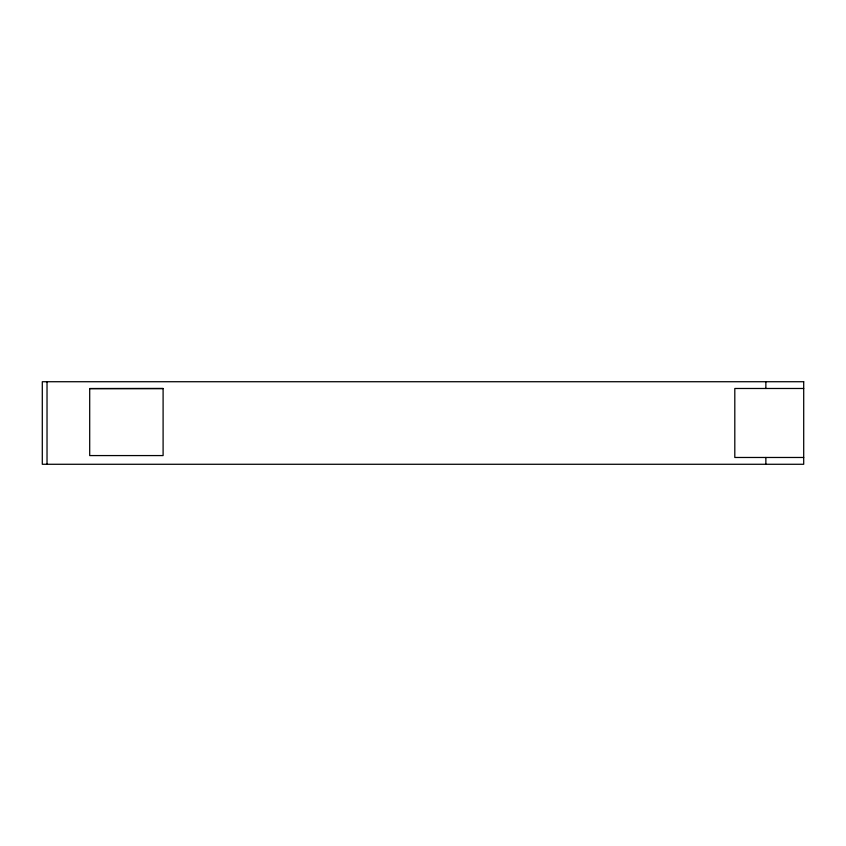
<?xml version="1.0" encoding="UTF-8"?>
<svg xmlns="http://www.w3.org/2000/svg" width="846" height="846" viewBox="0 0 846 846"><rect width="100%" height="100%" fill="white"/><g stroke="black" fill="none" stroke-linecap="round" stroke-linejoin="round"><path stroke-width="1.27" d="M89.697 388.578L163.098 388.483L163.098 455.571L89.697 455.571L89.697 388.578L163.098 388.578M803.7 388.483L734.804 388.483L734.804 457.475L803.7 457.475M765.863 381.726L765.863 388.483M765.863 457.475L765.863 464.274M47.027 381.726L47.027 464.274M803.7 381.726L42.3 381.726L42.3 464.274L803.7 464.274L803.7 381.726"/></g></svg>
